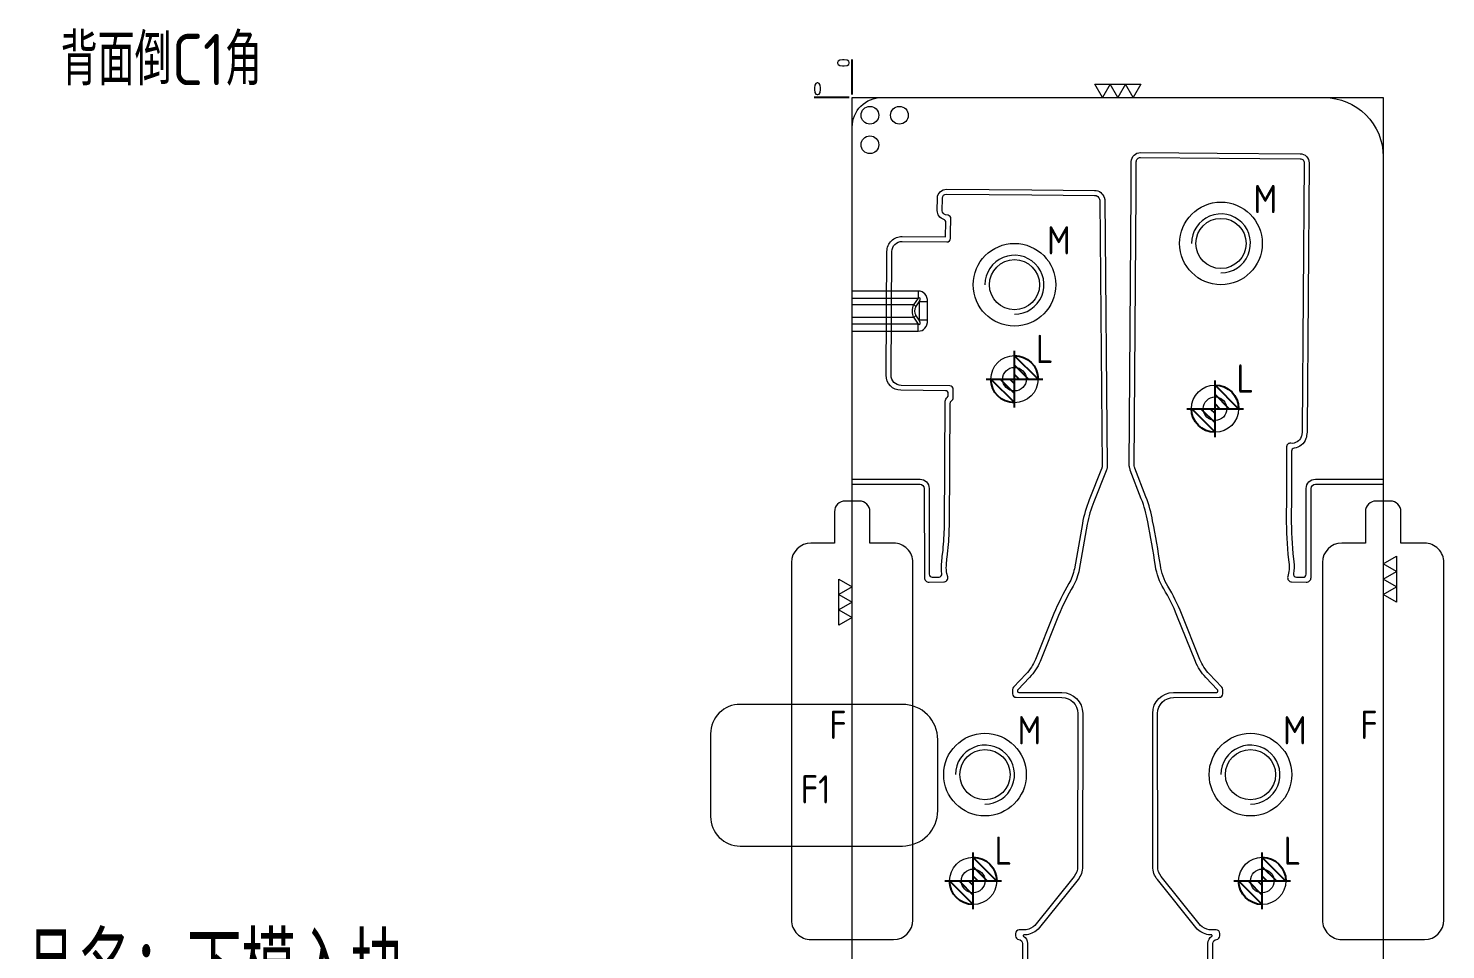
# Model space of a CAD drawing. Header units: millimetres. Extents: x 121023 to 121432, y 635 to 887.
# Drawn here: x 121023.7 to 121263.9, y 730.5 to 886.5 of the extents above; entities that cross this region are included whole.
import ezdxf
from ezdxf.enums import TextEntityAlignment as Align

# ---------------------------------------------------------------- set-up
doc = ezdxf.new("R2010")
doc.units = ezdxf.units.MM
doc.linetypes.add('$TD_AUDIT_GENERATED_(575F8F)', pattern=[0])
doc.linetypes.add('HIDDEN', pattern=[0])
for name, color, linetype in [('DIE_P', 2, 'Continuous'), ('DIE_P_O', 1, '$TD_AUDIT_GENERATED_(575F8F)'), ('DIM', 4, 'Continuous'), ('PRESS', 3, 'Continuous'), ('TEXT', 4, 'Continuous')]:
    doc.layers.add(name, color=color, linetype=linetype)
doc.styles.add('gbenor', font='gbenor.shx', dxfattribs={"bigfont": 'gbcbig.shx'})
doc.styles.get("Standard").update_dxf_attribs({"font": 'txt.shx', "width": 0.85, "bigfont": 'ctxt.shx'})
doc.dimstyles.new('T-2-WX', dxfattribs={"dimtxt": 2, "dimasz": 2, "dimexe": 0.5, "dimexo": 0.5, "dimgap": 0.5, "dimtad": 1, "dimtxsty": 'Standard', "dimblk": 'OPEN30', "dimcen": 0, "dimazin": 3, "dimtfac": 1, "dimtmove": 0, "dimatfit": 3, "dimldrblk": 'OPEN30', "dimlwd": -1, "dimlwe": -1})

# ---------------------------------------------------------------- blocks, each defined once
blk = doc.blocks.new('HENXIAO0')
at = {"color": 230}
for p, q in [((-0.5, -0.003), (0, 0.497)), ((0, 0.6), (0, -0.6)), ((-0.6, 0), (0.6, 0)), ((-0.3, 0), (0, 0.3)), ((-0.1, 0), (0, 0.1)), ((0.5, 0.003), (0, -0.497)), ((0.1, 0), (0, -0.1)), ((0.3, 0), (0, -0.3))]:
    blk.add_line(p, q, dxfattribs=at)
for start, end in [(90, 180), (270, 0)]:
    blk.add_arc((0, 0), 0.5, start, end, dxfattribs=at)
blk = doc.blocks.new('*D7581')
at = {"layer": 'Defpoints', "color": 0}
for p in [(121158.49, 874.83), (121163.3, 874.83), (121163.3, 874.83)]:
    blk.add_point(p, dxfattribs=at)
at = {"layer": 'DIM', "color": 0}
blk.add_line((121162.8, 874.83), (121156.85, 874.83), dxfattribs=at)
at = {"layer": 'DIM', "color": 0, "lineweight": 5, "insert": (121157.42, 876.33), "char_height": 2, "attachment_point": 5}
blk.add_mtext('0', dxfattribs=at)
blk = doc.blocks.new('_Open30')
blk = doc.blocks.new('*D7582')
at = {"layer": 'Defpoints', "color": 0}
for p in [(121163.3, 879.63), (121163.3, 874.83), (121163.3, 874.83)]:
    blk.add_point(p, dxfattribs=at)
at = {"layer": 'DIM', "color": 0}
blk.add_line((121163.3, 875.33), (121163.3, 881.26), dxfattribs=at)
at = {"layer": 'DIM', "color": 0, "lineweight": 5, "insert": (121161.8, 880.7), "char_height": 2, "attachment_point": 5, "rotation": 90}
blk.add_mtext('0', dxfattribs=at)
blk = doc.blocks.new('*D7583')
at = {"layer": 'Defpoints', "color": 0}
for p in [(121163.3, 874.83), (121253.3, 703.83), (121253.3, 700.32)]:
    blk.add_point(p, dxfattribs=at)
at = {"layer": 'DIM', "color": 0}
blk.add_line((121253.3, 703.33), (121253.3, 697.07), dxfattribs=at)
at = {"layer": 'DIM', "color": 0, "lineweight": 5, "insert": (121251.8, 698.44), "char_height": 2, "attachment_point": 5, "rotation": 90}
blk.add_mtext('90', dxfattribs=at)
blk = doc.blocks.new('*D7584')
at = {"layer": 'Defpoints', "color": 0}
for p in [(121163.3, 874.83), (121253.3, 703.83), (121259.3, 703.83)]:
    blk.add_point(p, dxfattribs=at)
at = {"layer": 'DIM', "color": 0}
blk.add_line((121253.8, 703.83), (121263.44, 703.83), dxfattribs=at)
at = {"layer": 'DIM', "color": 0, "lineweight": 5, "insert": (121261.62, 705.33), "char_height": 2, "attachment_point": 5}
blk.add_mtext('171', dxfattribs=at)

msp = doc.modelspace()

# ---------------------------------------------------------------- linework, layer by layer
at = {"layer": 'DIE_P', "lineweight": 5}
for p, q in [((121169.988, 842.051), (121163.304, 842.051)), ((121163.304, 840.849), (121169.98, 840.849)), ((121169.68, 840.849), (121174.474, 840.849)), ((121174.474, 842.051), (121169.688, 842.051)), ((121174.474, 840.849), (121173.677, 839.712)), ((121174.474, 842.051), (121174.474, 840.849)), ((121169.972, 839.712), (121163.304, 839.712)), ((121173.677, 839.712), (121169.672, 839.712)), ((121174.087, 839.359), (121174.677, 840.202)), ((121174.677, 840.202), (121174.677, 837.101)), ((121176.07, 840.202), (121174.677, 840.202)), ((121176.07, 837.101), (121176.07, 840.202)), ((121163.304, 837.591), (121169.958, 837.591)), ((121169.951, 836.454), (121163.304, 836.454)), ((121174.474, 836.454), (121169.651, 836.454)), ((121169.658, 837.591), (121173.677, 837.591)), ((121173.677, 837.591), (121174.474, 836.454)), ((121174.677, 837.101), (121174.087, 837.945)), ((121174.474, 835.252), (121174.474, 836.454)), ((121176.07, 837.101), (121174.677, 837.101)), ((121163.304, 835.252), (121169.943, 835.252)), ((121169.643, 835.252), (121174.474, 835.252))]:
    msp.add_line(p, q, dxfattribs=at)
at = {"layer": 'DIE_P', "color": 1, "linetype": 'Continuous', "lineweight": 5}
msp.add_lwpolyline([(121243.304, 874.832, -0.4142136), (121253.304, 864.832), (121253.304, 708.828, -0.4142136), (121248.304, 703.828), (121168.304, 703.828, -0.4142136), (121163.304, 708.828), (121163.304, 869.832, -0.4142136), (121168.304, 874.832)], format="xyb", close=True, dxfattribs=at)
at = {"layer": 'DIE_P', "color": 6, "linetype": 'Continuous', "lineweight": 5, "ltscale": 0.15}
for points in [[(121223.599, 716.81), (121223.599, 731.496, -0.2491328), (121224.277, 732.772, 0.7402041), (121224.22, 732.955), (121224.239, 732.955, -0.1602172), (121222.137, 733.643), (121221.761, 733.919), (121215.028, 742.332, -0.1701624), (121214.252, 744.542), (121214.234, 770.495, -0.4137483), (121217.766, 774.037), (121225.081, 774.054, 0.4098014), (121225.281, 774.252), (121225.282, 774.361, 0.1968568), (121225.226, 774.502), (121223.226, 776.587, -0.0957045), (121221.467, 779.308), (121218.334, 787.084, 0.0423328), (121216.106, 791.586, -0.0986135), (121214.703, 795.457, 0.0114684), (121213.389, 802.938, 0.0584733), (121212.302, 806.852), (121210.44, 811.716, -0.0276004), (121210.355, 811.983), (121210.287, 812.243, -0.0655435), (121210.271, 812.372), (121210.576, 858.837), (121210.61, 863.966, -0.4143318), (121212.16, 865.496), (121225.153, 865.405), (121239.224, 865.307, -0.4142177), (121240.754, 863.756), (121240.438, 818.57, -0.0302488), (121240.409, 818.143), (121240.333, 817.55, -0.0806497), (121240.201, 817.036, -0.2748176), (121238.207, 815.427, 0.3721317), (121237.778, 814.934), (121237.75, 806.011), (121237.724, 804.592, 0.0285584), (121238.003, 797.571), (121238.16, 796.155, -0.0749826), (121238.115, 794.164, 0.4592993), (121238.597, 793.578), (121239.73, 793.555, 0.419931), (121240.24, 794.054), (121240.263, 808.615, -0.4137685), (121241.803, 810.152), (121253.302, 810.152)], [(121224.439, 717.312), (121224.439, 731.496, -0.3862733), (121225.071, 732.192, 0.3862733), (121225.614, 732.79), (121225.614, 733.196, 0.4146128), (121225.013, 733.796), (121224.238, 733.795, -0.1602172), (121222.634, 734.319), (121222.348, 734.53), (121215.684, 742.857, -0.1701624), (121215.092, 744.542), (121215.074, 770.496, -0.4137483), (121217.768, 773.197), (121225.516, 773.215, 0.4098014), (121226.115, 773.807), (121226.124, 774.53, 0.1968568), (121225.957, 774.953), (121223.832, 777.168, -0.0957045), (121222.246, 779.622), (121219.114, 787.394, 0.0423047), (121216.825, 792.021, -0.0986135), (121215.534, 795.583, 0.0114417), (121214.216, 803.085, 0.058095), (121213.084, 807.161), (121211.225, 812.016, -0.0276004), (121211.168, 812.195), (121211.111, 812.412), (121211.416, 858.832), (121211.45, 863.96, -0.4143318), (121212.154, 864.656), (121225.546, 864.562), (121239.219, 864.467, -0.4142177), (121239.914, 863.762), (121239.598, 818.575, -0.0302488), (121239.576, 818.25), (121239.497, 817.639, -0.0915054), (121239.422, 817.353, -0.3560293), (121237.623, 816.257, 0.4540847), (121236.941, 815.665), (121236.91, 806.02), (121236.885, 804.607, 0.0285819), (121237.167, 797.484), (121237.326, 796.056, -0.1043084), (121237.134, 793.654, 0.4946605), (121237.79, 792.755), (121240.263, 792.703, 0.419931), (121241.079, 793.502), (121241.103, 808.613, -0.4137685), (121241.803, 809.312), (121253.302, 809.312)], [(121163.302, 810.152), (121174.801, 810.152, -0.4136808), (121176.341, 808.614), (121176.367, 794.061, 0.419624), (121176.877, 793.562), (121178.026, 793.585, 0.464866), (121178.507, 794.179, -0.0658769), (121178.428, 795.524), (121178.444, 795.806, -0.0150696), (121178.566, 797.044), (121178.691, 798.143, 0.0231809), (121178.93, 802.218), (121179.085, 823.384, -0.2269957), (121179.403, 824.036, 0.2271427), (121179.592, 824.425), (121179.594, 824.651, 0.4134456), (121179.099, 825.154), (121171.57, 825.225, -0.4133842), (121169.054, 827.782), (121169.192, 848.762, -0.4154192), (121171.759, 851.286), (121179.131, 851.207), (121179.173, 853.688, 0.3364648), (121178.816, 854.175, -0.3357889), (121177.716, 855.674), (121177.747, 857.784, -0.412335), (121179.299, 859.301), (121193.775, 859.183), (121204.374, 859.097, -0.3394434), (121206.044, 857.794), (121206.079, 857.659, 0.0527192), (121206.113, 857.568), (121206.526, 812.264, -0.0698703), (121206.508, 812.127), (121206.437, 811.867, -0.0279029), (121206.346, 811.599), (121204.243, 806.356, 0.0513364), (121203.146, 802.524), (121201.78, 794.86, -0.0879477), (121200.753, 792.062, 0.0324566), (121198.269, 787.078), (121195.138, 779.308, -0.0957045), (121193.379, 776.587), (121191.379, 774.502, 0.1968568), (121191.323, 774.361), (121191.325, 774.252, 0.4098014), (121191.524, 774.054), (121198.839, 774.037, -0.4137483), (121202.371, 770.495), (121202.353, 744.542, -0.1701624), (121201.577, 742.332), (121194.844, 733.919), (121194.469, 733.643, -0.1602172), (121192.367, 732.955), (121192.385, 732.955, 0.7402041), (121192.329, 732.772, -0.2491328), (121193.007, 731.496), (121193.007, 716.81, -0.4154048)], [(121163.302, 809.312), (121174.801, 809.312, -0.4136808), (121175.501, 808.613), (121175.528, 793.509, 0.419624), (121176.344, 792.711), (121178.817, 792.761, 0.4708973), (121179.488, 793.607), (121179.366, 794.177, -0.0758798), (121179.267, 795.469), (121179.283, 795.754, -0.015088), (121179.4, 796.943), (121179.526, 798.051, 0.0232122), (121179.77, 802.21), (121179.923, 823.048, -0.2536553), (121180.153, 823.465, 0.2538041), (121180.429, 823.967), (121180.439, 825.383, 0.4134456), (121179.845, 825.987), (121171.578, 826.065, -0.4133842), (121169.894, 827.776), (121170.032, 848.757, -0.4154192), (121171.75, 850.446), (121179.361, 850.364, 0.412364), (121179.967, 850.954), (121179.984, 851.954), (121180.024, 854.275, 0.3583226), (121179.55, 854.872), (121179.109, 854.967, -0.3576374), (121178.556, 855.661), (121178.587, 857.772, -0.412335), (121179.292, 858.461), (121193.768, 858.343), (121204.367, 858.257, -0.3394434), (121205.231, 857.583), (121205.266, 857.448, 0.0061792), (121205.275, 857.417), (121205.685, 812.375, -0.0698703), (121205.667, 812.237), (121205.627, 812.091, -0.0279029), (121205.566, 811.912), (121203.463, 806.669, 0.0513364), (121202.319, 802.672), (121200.953, 795.008, -0.0879477), (121200.027, 792.484, 0.0324913), (121197.492, 787.398), (121194.359, 779.622, -0.0957045), (121192.773, 777.168), (121190.648, 774.953, 0.1968568), (121190.481, 774.53), (121190.49, 773.807, 0.4098014), (121191.089, 773.215), (121198.837, 773.197, -0.4137483), (121201.531, 770.496), (121201.513, 744.542, -0.1701624), (121200.921, 742.857), (121194.257, 734.53), (121193.971, 734.319, -0.1602172), (121192.368, 733.795), (121191.592, 733.796, 0.4146128), (121190.992, 733.196), (121190.992, 732.79, 0.3862733), (121191.534, 732.192, -0.3862733), (121192.167, 731.496), (121192.167, 717.312, -0.4154048)]]:
    msp.add_lwpolyline(points, format="xyb", dxfattribs=at)
at = {"layer": 'DIE_P', "lineweight": 5}
for points in [[(121225.804, 845.112, 2.4142136), (121220.804, 850.112)], [(121190.804, 838.112, 2.4142136), (121185.804, 843.112)], [(121185.804, 755.112, 2.4142136), (121180.804, 760.112)], [(121230.804, 755.112, 2.4142136), (121225.804, 760.112)]]:
    msp.add_lwpolyline(points, format="xyb", dxfattribs=at)
at = {"layer": 'DIE_P', "color": 94, "linetype": 'Continuous', "lineweight": 5}
for points in [[(121162.098, 806.459, 0.4142136), (121160.298, 804.659), (121160.298, 799.34), (121156.303, 799.34, 0.4142135), (121153.003, 796.04), (121153.003, 735.473, 0.4142136), (121156.303, 732.173), (121170.303, 732.173, 0.4142135), (121173.603, 735.473), (121173.603, 796.04, 0.4142136), (121170.303, 799.34), (121166.307, 799.34), (121166.307, 804.659, 0.4142136), (121164.507, 806.459)], [(121252.098, 806.459, 0.4142136), (121250.298, 804.659), (121250.298, 799.34), (121246.303, 799.34, 0.4142135), (121243.003, 796.04), (121243.003, 735.473, 0.4142136), (121246.303, 732.173), (121260.303, 732.173, 0.4142135), (121263.603, 735.473), (121263.603, 796.04, 0.4142136), (121260.303, 799.34), (121256.307, 799.34), (121256.307, 804.659, 0.4142136), (121254.507, 806.459)]]:
    msp.add_lwpolyline(points, format="xyb", close=True, dxfattribs=at)
at = {"layer": 'DIE_P', "color": 4, "linetype": 'Continuous', "lineweight": 5}
msp.add_lwpolyline([(121177.803, 754.021), (121177.803, 766.021, 0.4142136), (121171.803, 772.021), (121144.303, 772.021, 0.4142136), (121139.303, 767.021), (121139.303, 753.021, 0.4142136), (121144.303, 748.021), (121171.803, 748.021, 0.4142136)], format="xyb", close=True, dxfattribs=at)
at = {"layer": 'DIE_P', "linetype": 'Continuous', "lineweight": 5, "ltscale": 10}
for centre in [(121225.804, 850.112), (121190.804, 843.112), (121185.804, 760.112), (121230.804, 760.112)]:
    msp.add_circle(centre, 7, dxfattribs=at)
at = {"layer": 'DIE_P', "lineweight": 5}
for centre in [(121225.804, 850.112), (121190.804, 843.112), (121185.804, 760.112), (121230.804, 760.112)]:
    msp.add_circle(centre, 4.25, dxfattribs=at)
at = {"layer": 'DIE_P', "color": 1, "lineweight": 5}
for centre in [(121190.804, 827.112), (121224.804, 822.112), (121183.804, 742.112), (121232.804, 742.112)]:
    msp.add_circle(centre, 4, dxfattribs=at)
at = {"layer": 'DIE_P', "lineweight": 5}
for centre, major_axis, ratio, start_param, end_param in [((121173.384, 838.94), (-1.991, -2.844), 0.6336873, 2.4060224, 3.5592057), ((121173.384, 838.94), (1.373, 1.961), 0.208814, 5.5476151, 6.7007983), ((121174.173, 838.652), (0, 1.5), 0.466805, 0.7853982, 2.3561945), ((121173.677, 839.359), (0.41, -0.287), 0.6336873, 0.8352261, 1.9884094), ((121174.582, 838.652), (0, 1), 0.7002075, 0.7853982, 2.3561945), ((121173.677, 837.945), (0.41, 0.287), 0.6336873, 4.2947759, 5.4479592), ((121173.384, 838.363), (-1.373, 1.961), 0.208814, 2.7239796, 3.8771629), ((121173.384, 838.363), (-1.991, 2.844), 0.6336873, 2.7239796, 3.8771629)]:
    msp.add_ellipse(centre, major_axis=major_axis, ratio=ratio, start_param=start_param, end_param=end_param, dxfattribs=at)
at = {"layer": 'DIE_P_O', "color": 3, "lineweight": 5}
for centre in [(121190.804, 827.112), (121224.804, 822.112), (121183.804, 742.112), (121232.804, 742.112)]:
    msp.add_circle(centre, 2, dxfattribs=at)
at = {"layer": 'PRESS', "color": 4, "lineweight": 5}
for points in [[(121212.201, 877.078), (121210.902, 874.828), (121209.603, 877.078), (121208.304, 874.828), (121207.005, 877.078), (121205.705, 874.828), (121204.406, 877.078), (121212.201, 877.078)], [(121255.554, 789.33), (121253.304, 790.629), (121255.554, 791.928), (121253.304, 793.227), (121255.554, 794.526), (121253.304, 795.825), (121255.554, 797.124), (121255.554, 789.33)], [(121161.054, 793.227), (121163.304, 791.928), (121161.054, 790.629), (121163.304, 789.33), (121161.054, 788.031), (121163.304, 786.732), (121161.054, 785.433), (121161.054, 793.227)]]:
    msp.add_lwpolyline(points, close=True, dxfattribs=at)
at = {"layer": 'PRESS', "color": 8, "linetype": 'HIDDEN', "lineweight": 5}
msp.add_lwpolyline([(121163.304, 703.828), (121163.304, 874.828), (121253.304, 874.828), (121253.304, 703.828)], close=True, dxfattribs=at)
at = {"layer": 'TEXT', "color": 4, "lineweight": 5}
for centre in [(121166.304, 871.828), (121171.304, 871.828), (121166.304, 866.828)]:
    msp.add_circle(centre, 1.5, dxfattribs=at)

# ---------------------------------------------------------------- block references
at = {"layer": 'DIE_P', "color": 1, "lineweight": 5, "xscale": -8, "yscale": 8, "zscale": 8, "rotation": 180}
for p in [(121190.804, 827.112), (121224.804, 822.112), (121183.804, 742.112), (121232.804, 742.112)]:
    msp.add_blockref('HENXIAO0', p, dxfattribs=at)

# ---------------------------------------------------------------- texts
at = {"layer": 'DIM', "color": 3, "linetype": 'Continuous', "lineweight": 5, "style": 'gbenor'}
msp.add_text('品名：下模入块', height=12.8078, dxfattribs=at).set_placement((121022.886, 720.435))
at = {"layer": 'TEXT', "color": 4, "lineweight": 5, "style": 'gbenor'}
msp.add_text('背面倒C1角', height=8.7044, dxfattribs=at).set_placement((121029.134, 876.909))
for s, p in [('M', (121233.327, 857.635)), ('M', (121198.327, 850.635)), ('L', (121195.923, 832.231)), ('L', (121229.923, 827.231)), ('F', (121160.903, 768.541)), ('M', (121193.327, 767.635)), ('M', (121238.327, 767.635)), ('F', (121250.903, 768.541)), ('F1 ', (121158.396, 757.621)), ('L', (121188.923, 747.231)), ('L', (121237.923, 747.231))]:
    msp.add_text(s, height=4.8, dxfattribs=at).set_placement(p, align=Align.MIDDLE_CENTER)

# ---------------------------------------------------------------- dimensions: what is measured, and where the dimension line sits
at = {"layer": 'DIM', "color": 4, "lineweight": 5}
for feature_location, offset, dtype, origin, picture, middle in [((121163.303550858, 874.827921226), (0, 4.803604676), 1, (121163.303550858, 874.827921226), '*D7582', (121161.803550858, 880.69819257)), ((121163.303550858, 874.827921226), (-4.815991344, 0), 0, (121163.303550858, 874.827921226), '*D7581', (121157.420892847, 876.327921226)), ((121253.304, 703.828), (0, -3.507), 1, (121163.304, 874.828), '*D7583', (121251.804, 698.445)), ((121253.304, 703.828), (5.996, 0), 0, (121163.304, 874.828), '*D7584', (121261.621, 705.328))]:
    dim = msp.add_ordinate_dim(feature_location=feature_location, offset=offset, dtype=dtype, origin=origin, dimstyle='T-2-WX', dxfattribs=at)
    dim.commit()
    dim.dimension.update_dxf_attribs({"geometry": picture, "text_midpoint": middle})

doc.saveas('drawing.dxf')
